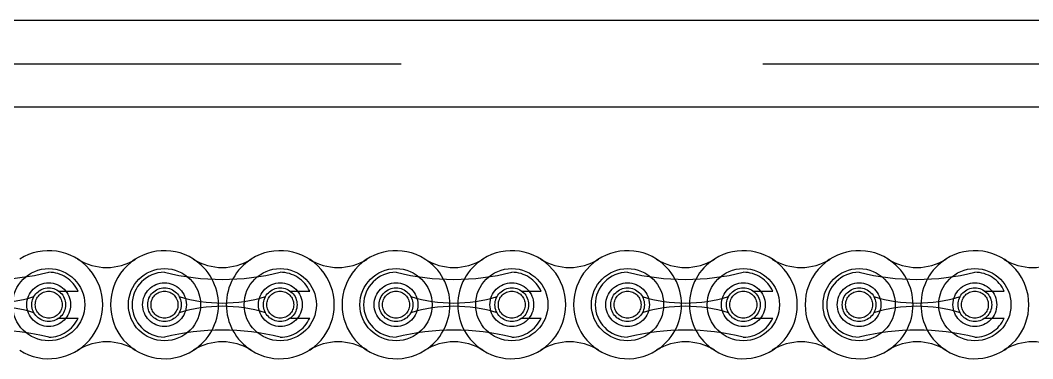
# Model space of a CAD drawing. Header units: metres. Extents: x 0 to 21025, y 0 to 14850.
# Drawn here: x 2270.4 to 2381.4, y 13249.6 to 13286.7 of the extents above; entities that cross this region are included whole.
import ezdxf

# ---------------------------------------------------------------- set-up
doc = ezdxf.new("R2010")
doc.units = ezdxf.units.M
doc.header["$LTSCALE"] = 25
doc.linetypes.add('HIDDEN2', pattern=[4.7625, 3.175, -1.5875])
doc.layers.add('SL4', color=4, linetype='Continuous')
doc.layers.add('ST1', color=7, linetype='HIDDEN2')

msp = doc.modelspace()

# ---------------------------------------------------------------- linework, layer by layer
at = {"layer": 'SL4'}
for p, q in [((2155.821, 13286.681), (2875.564, 13286.681)), ((2875.564, 13277.156), (2167.668, 13277.156))]:
    msp.add_line(p, q, dxfattribs=at)
at = {"layer": 'ST1'}
for p, q in [((1875.564, 13281.919), (2875.564, 13281.919)), ((2875.564, 13277.156), (1875.564, 13277.156)), ((2274.586, 13256.997), (2276.71, 13256.997)), ((2299.986, 13256.997), (2302.11, 13256.997)), ((2325.386, 13256.997), (2327.51, 13256.997)), ((2350.786, 13256.997), (2352.91, 13256.997)), ((2376.186, 13256.997), (2378.31, 13256.997)), ((2274.586, 13254.045), (2276.71, 13254.045)), ((2299.986, 13254.045), (2302.11, 13254.045)), ((2325.386, 13254.045), (2327.51, 13254.045)), ((2350.786, 13254.045), (2352.91, 13254.045)), ((2376.186, 13254.045), (2378.31, 13254.045))]:
    msp.add_line(p, q, dxfattribs=at)
for centre, radius in [((2273.479, 13255.521), 3.96), ((2286.179, 13255.521), 3.96), ((2298.879, 13255.521), 3.96), ((2311.579, 13255.521), 3.96), ((2324.279, 13255.521), 3.96), ((2336.979, 13255.521), 3.96), ((2349.679, 13255.521), 3.96), ((2362.379, 13255.521), 3.96), ((2375.079, 13255.521), 3.96), ((2273.479, 13255.521), 2.399), ((2286.179, 13255.521), 2.398), ((2298.879, 13255.521), 2.399), ((2311.579, 13255.521), 2.398), ((2324.279, 13255.521), 2.399), ((2336.979, 13255.521), 2.398), ((2349.679, 13255.521), 2.399), ((2362.379, 13255.521), 2.398), ((2375.079, 13255.521), 2.399), ((2273.479, 13255.521), 1.845), ((2273.479, 13255.521), 1.476), ((2286.179, 13255.521), 1.845), ((2286.179, 13255.521), 1.476), ((2298.879, 13255.521), 1.845), ((2298.879, 13255.521), 1.476), ((2311.579, 13255.521), 1.845), ((2311.579, 13255.521), 1.476), ((2324.279, 13255.521), 1.845), ((2324.279, 13255.521), 1.476), ((2336.979, 13255.521), 1.845), ((2336.979, 13255.521), 1.476), ((2349.679, 13255.521), 1.845), ((2349.679, 13255.521), 1.476), ((2362.379, 13255.521), 1.845), ((2362.379, 13255.521), 1.476), ((2375.079, 13255.521), 1.845), ((2375.079, 13255.521), 1.476)]:
    msp.add_circle(centre, radius, dxfattribs=at)
for centre, radius, start, end in [((2273.479, 13255.521), 5.92, 237.56669, 122.43331), ((2286.179, 13255.521), 5.92, 57.56669, 302.43331), ((2298.879, 13255.521), 5.92, 237.56669, 122.43331), ((2311.579, 13255.521), 5.92, 57.56669, 302.43331), ((2324.279, 13255.521), 5.92, 237.56669, 122.43331), ((2336.979, 13255.521), 5.92, 57.56669, 302.43331), ((2349.679, 13255.521), 5.92, 237.56669, 122.43331), ((2362.379, 13255.521), 5.92, 57.56669, 302.43331), ((2375.079, 13255.521), 5.92, 237.56669, 122.43331), ((2279.829, 13265.514), 5.92, 237.56669, 302.43331), ((2292.529, 13265.514), 5.92, 237.56669, 302.43331), ((2286.179, 13255.521), 5.92, 302.43324, 57.56676), ((2298.879, 13255.521), 5.92, 122.43324, 237.56676), ((2305.229, 13265.514), 5.92, 237.56669, 302.43331), ((2317.929, 13265.514), 5.92, 237.56669, 302.43331), ((2311.579, 13255.521), 5.92, 302.43324, 57.56676), ((2324.279, 13255.521), 5.92, 122.43324, 237.56676), ((2330.629, 13265.514), 5.92, 237.56669, 302.43331), ((2343.329, 13265.514), 5.92, 237.56669, 302.43331), ((2336.979, 13255.521), 5.92, 302.43324, 57.56676), ((2349.679, 13255.521), 5.92, 122.43324, 237.56676), ((2356.029, 13265.514), 5.92, 237.56669, 302.43331), ((2368.729, 13265.514), 5.92, 237.56669, 302.43331), ((2362.379, 13255.521), 5.92, 302.43324, 57.56676), ((2375.079, 13255.521), 5.92, 122.43324, 237.56676), ((2381.429, 13265.514), 5.92, 237.56669, 302.43331), ((2267.129, 13284.618), 26.322, 256.04015, 283.95985), ((2273.479, 13255.521), 3.552, 24.55336, 90), ((2286.179, 13255.521), 3.552, 90, 270), ((2292.529, 13284.618), 26.322, 256.04015, 283.95985), ((2298.879, 13255.521), 3.552, 24.55336, 90), ((2311.579, 13255.521), 3.552, 90, 270), ((2317.929, 13284.618), 26.322, 256.04015, 283.95985), ((2324.279, 13255.521), 3.552, 24.55336, 90), ((2336.979, 13255.521), 3.552, 90, 270), ((2343.329, 13284.618), 26.322, 256.04015, 283.95985), ((2349.679, 13255.521), 3.552, 24.55336, 90), ((2362.379, 13255.521), 3.552, 90, 270), ((2368.729, 13284.618), 26.322, 256.04015, 283.95985), ((2375.079, 13255.521), 3.552, 24.55336, 90), ((2267.129, 13271.874), 16.175, 252.993, 287.007), ((2292.529, 13271.874), 16.175, 252.993, 287.007), ((2317.929, 13271.874), 16.175, 252.993, 287.007), ((2343.329, 13271.874), 16.175, 252.993, 287.007), ((2368.729, 13271.874), 16.175, 252.993, 287.007), ((2267.129, 13239.169), 16.175, 72.993, 107.007), ((2292.529, 13239.169), 16.175, 72.993, 107.007), ((2317.929, 13239.169), 16.175, 72.993, 107.007), ((2343.329, 13239.169), 16.175, 72.993, 107.007), ((2368.729, 13239.169), 16.175, 72.993, 107.007), ((2273.479, 13255.521), 3.552, 270, 335.44664), ((2298.879, 13255.521), 3.552, 270, 335.44664), ((2324.279, 13255.521), 3.552, 270, 335.44664), ((2349.679, 13255.521), 3.552, 270, 335.44664), ((2375.079, 13255.521), 3.552, 270, 335.44664), ((2267.129, 13226.424), 26.322, 76.04015, 103.95985), ((2292.529, 13226.424), 26.322, 76.04015, 103.95985), ((2317.929, 13226.424), 26.322, 76.04015, 103.95985), ((2343.329, 13226.424), 26.322, 76.04015, 103.95985), ((2368.729, 13226.424), 26.322, 76.04015, 103.95985), ((2279.829, 13245.528), 5.92, 57.56669, 122.43331), ((2292.529, 13245.528), 5.92, 57.56669, 122.43331), ((2305.229, 13245.528), 5.92, 57.56669, 122.43331), ((2317.929, 13245.528), 5.92, 57.56669, 122.43331), ((2330.629, 13245.528), 5.92, 57.56669, 122.43331), ((2343.329, 13245.528), 5.92, 57.56669, 122.43331), ((2356.029, 13245.528), 5.92, 57.56669, 122.43331), ((2368.729, 13245.528), 5.92, 57.56669, 122.43331), ((2381.429, 13245.528), 5.92, 57.56669, 122.43331)]:
    msp.add_arc(centre, radius, start, end, dxfattribs=at)

doc.saveas('drawing.dxf')
